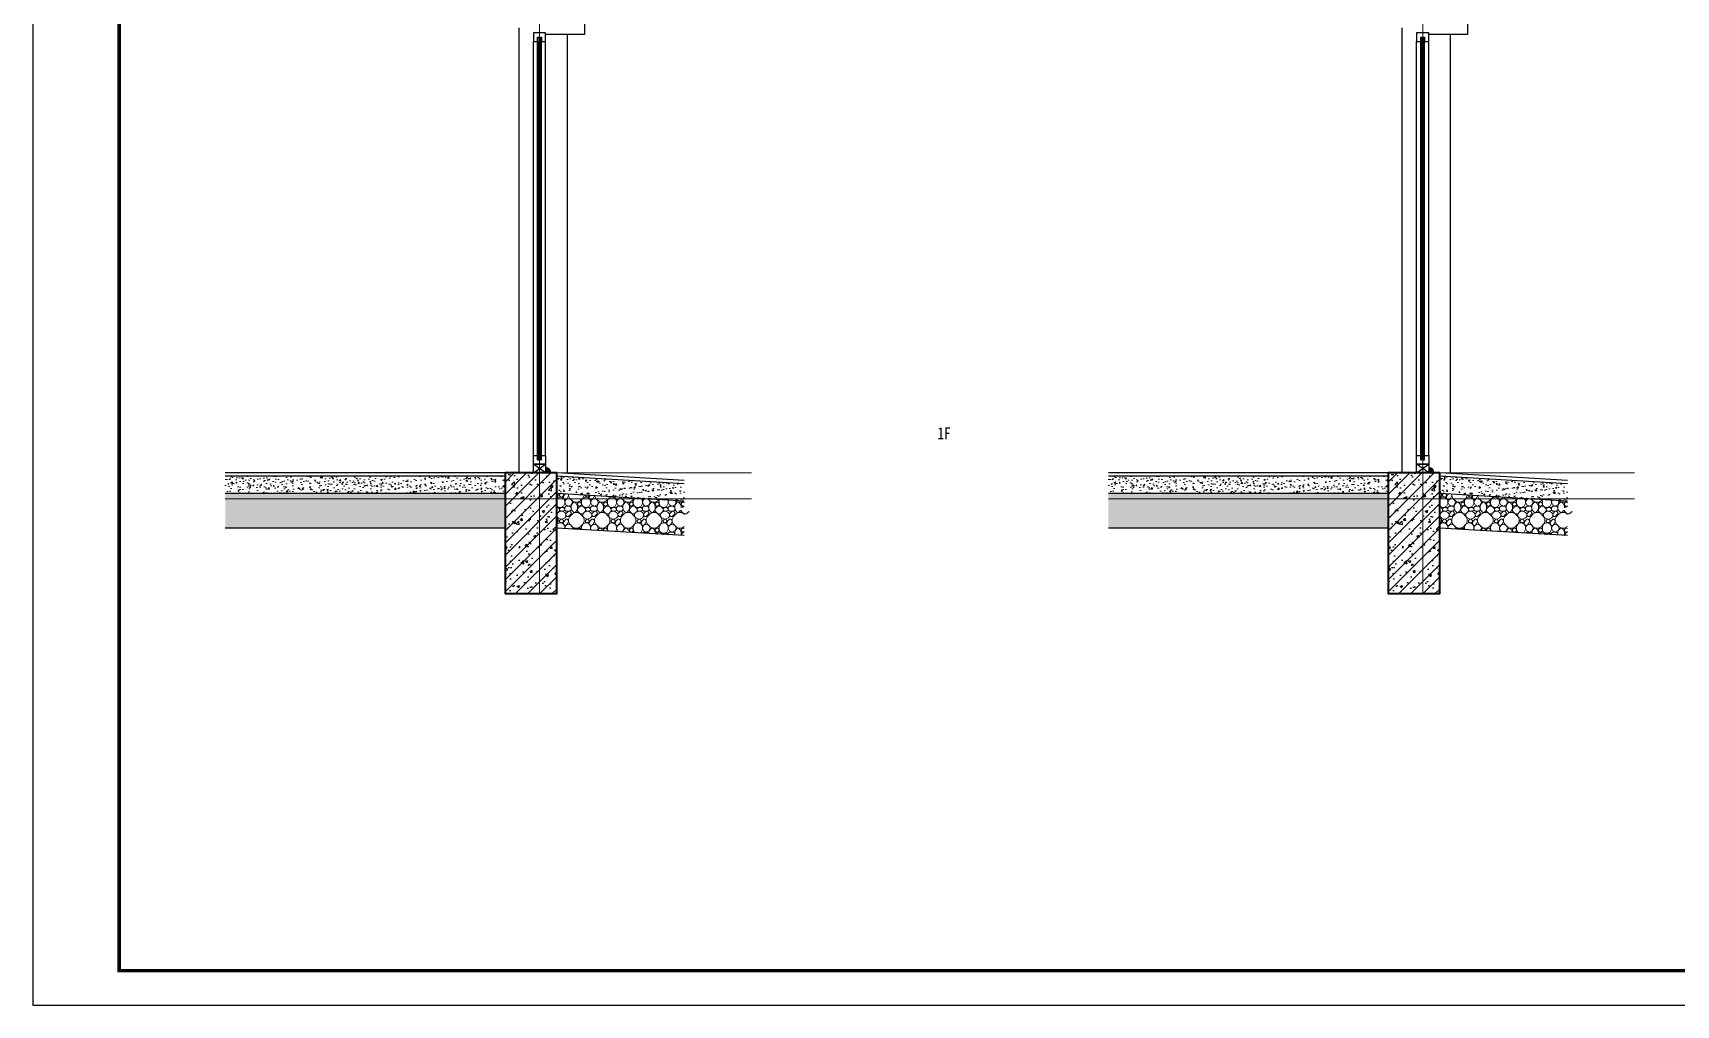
# Model space of a CAD drawing. Extents: x 1188826 to 1909461, y 608442 to 1651179.
# Drawn here: x 1791251 to 1800770, y 980414 to 986048 of the extents above; entities that cross this region are included whole.
import ezdxf

# ---------------------------------------------------------------- set-up
doc = ezdxf.new("R2010")
doc.units = 0
doc.header["$LTSCALE"] = 1000
doc.header["$MEASUREMENT"] = 0
doc.linetypes.add('ACAD_ISO10W100', pattern=[18.5, 12, -3, 0.5, -3])
doc.linetypes.add('DOTE', pattern=[2.42, 2, -0.2, 0.02, -0.2])
for name, color, linetype in [('A-HATC(填充)', 8, 'Continuous'), ('A-HATH(填充)', 8, 'Continuous'), ('A-LM-W(窗框)', 146, 'Continuous'), ('A-TEXT(房间)', 243, 'Continuous'), ('A-WA-M(面层)', 43, 'Continuous'), ('图框', 140, 'Continuous'), ('辅助线', 251, 'Continuous')]:
    doc.layers.add(name, color=color, linetype=linetype)
for name, color, linetype, lineweight in [('DOTE', 19, 'DOTE', 9), ('PUB_HATCH', 8, 'Continuous', 9), ('WALL', 9, 'Continuous', 40)]:
    doc.layers.add(name, color=color, linetype=linetype, lineweight=lineweight)
doc.styles.add('黑体', font='simhei.ttf')

msp = doc.modelspace()

# ---------------------------------------------------------------- hatches: boundary and pattern name
at = {"layer": 'A-HATC(填充)'}
h = msp.add_hatch(dxfattribs=at)
h.set_pattern_fill('AR-SAND', color=256)
h.set_pattern_definition([(37.5, (2201036.69, 1189565.3586), (-0.080001565, 2.447066187), [0, -1.9304, 0, -2.159, 0, -2.06375]), (7.5, (2201036.69, 1189565.3586), (2.247616416, 3.584125503), [0, -1.0414, 0, -1.7399, 0, -0.66675]), (327.5, (2201035.1278, 1189565.3586), (3.954961851, 0.007185923), [0, -0.635, 0, -2.286, 0, -2.9845]), (317.5, (2201035.1278, 1189565.3586), (3.817782262, 1.114646616), [0, -0.3175, 0, -1.4986, 0, -1.7145])])
h.paths.add_polyline_path([(1794220.8, 983503.4), (1794220.8, 983498.4), (1794250.8, 983498.4, 0.414214), (1794220.8, 983528.4)])
h = msp.add_hatch(dxfattribs=at)
h.set_pattern_fill('AR-SAND', color=256)
h.set_pattern_definition([(37.5, (2206152.446, 1189565.3586), (-0.080001565, 2.447066187), [0, -1.9304, 0, -2.159, 0, -2.06375]), (7.5, (2206152.446, 1189565.3586), (2.247616416, 3.584125503), [0, -1.0414, 0, -1.7399, 0, -0.66675]), (327.5, (2206150.8838, 1189565.3586), (3.954961851, 0.007185923), [0, -0.635, 0, -2.286, 0, -2.9845]), (317.5, (2206150.8838, 1189565.3586), (3.817782262, 1.114646616), [0, -0.3175, 0, -1.4986, 0, -1.7145])])
h.paths.add_polyline_path([(1799336.6, 983503.4), (1799336.6, 983498.4), (1799366.6, 983498.4, 0.414214), (1799336.6, 983528.4)])
at = {"layer": 'A-HATH(填充)'}
h = msp.add_hatch(dxfattribs=at)
h.set_pattern_fill('钢筋混凝土', color=256, scale=20, style=0)
h.set_pattern_definition([(45, (481458.33, 366002.91), (-35.355339, 35.355339), []), (50, (481458.33, 366002.91), (143.4520365, -12.550427), [15, -165]), (355, (481458.33, 366002.91), (-27.750267, 150.438427), [12, -132]), (100.4514, (481470.29, 366001.87), (115.701876, 137.887908), [12.748038, -140.228422]), (46.1842, (481458.33, 366042.91), (213.44821, -33.103803), [22.5, -247.5]), (96.6356, (481476.12, 366040.15), (186.93254, 194.823574), [19.122058, -210.3426]), (351.1842, (481458.33, 366042.91), (186.93239, 194.82372), [18, -198]), (21, (481478.33, 366032.91), (119.38141, -80.523778), [15, -165]), (326, (481478.33, 366032.91), (48.663066, 145.030009), [12, -132]), (71.4514, (481488.28, 366026.2), (168.044526, 64.5061), [12.748038, -140.228422]), (37.5, (481458.33, 366002.91), (2.431971, 66.5787708), [0, -130.4, 0, -134, 0, -132.5]), (7.5, (481458.33, 366002.91), (52.6139075, 78.8823424), [0, -76.4, 0, -127.4, 0, -50.5]), (327.5, (481413.73, 366002.91), (106.7644872, -4.5109743), [0, -50, 0, -156, 0, -207]), (317.5, (481393.73, 366002.91), (116.637234, 20.0209965), [0, -65, 0, -103.6, 0, -147])])
h.paths.add_polyline_path([(1794285.8, 983498.4), (1793985.8, 983498.4), (1793985.8, 982798.4), (1794285.8, 982798.4)])
h = msp.add_hatch(dxfattribs=at)
h.set_pattern_fill('钢筋混凝土', color=256, scale=20, style=0)
h.set_pattern_definition([(45, (486574.09, 366002.91), (-35.355339, 35.355339), []), (50, (486574.09, 366002.91), (143.4520365, -12.550427), [15, -165]), (355, (486574.09, 366002.91), (-27.750267, 150.438427), [12, -132]), (100.4514, (486586.04, 366001.87), (115.701876, 137.887908), [12.748038, -140.228422]), (46.1842, (486574.09, 366042.91), (213.44821, -33.103803), [22.5, -247.5]), (96.6356, (486591.88, 366040.15), (186.93254, 194.823574), [19.122058, -210.3426]), (351.1842, (486574.09, 366042.91), (186.93239, 194.82372), [18, -198]), (21, (486594.09, 366032.91), (119.38141, -80.523778), [15, -165]), (326, (486594.09, 366032.91), (48.663066, 145.030009), [12, -132]), (71.4514, (486604.04, 366026.2), (168.044526, 64.5061), [12.748038, -140.228422]), (37.5, (486574.09, 366002.91), (2.431971, 66.5787708), [0, -130.4, 0, -134, 0, -132.5]), (7.5, (486574.09, 366002.91), (52.6139075, 78.8823424), [0, -76.4, 0, -127.4, 0, -50.5]), (327.5, (486529.49, 366002.91), (106.7644872, -4.5109743), [0, -50, 0, -156, 0, -207]), (317.5, (486509.49, 366002.91), (116.637234, 20.0209965), [0, -65, 0, -103.6, 0, -147])])
h.paths.add_polyline_path([(1799401.6, 983498.4), (1799101.6, 983498.4), (1799101.6, 982798.4), (1799401.6, 982798.4)])
at = {"layer": 'PUB_HATCH', "linetype": 'Continuous'}
h = msp.add_hatch(dxfattribs=at)
h.set_pattern_fill('混凝土', color=256, scale=10, style=0)
h.set_pattern_definition([(50, (1312909.944, 618880.36), (71.726018, -6.2752135), [7.5, -82.5]), (355, (1312909.944, 618880.36), (-13.875133, 75.219213), [6, -66]), (100.4514, (1312915.92, 618879.836), (57.850938, 68.943954), [6.374019, -70.114211]), (46.1842, (1312909.94, 618900.36), (106.724105, -16.551901), [11.25, -123.75]), (96.6356, (1312918.84, 618898.98), (93.46627, 97.411787), [9.561029, -105.1713]), (351.1842, (1312909.94, 618900.36), (93.466195, 97.41186), [9, -99]), (21, (1312919.944, 618895.36), (59.690705, -40.261889), [7.5, -82.5]), (326, (1312919.944, 618895.36), (24.331533, 72.5150045), [6, -66]), (71.4514, (1312924.92, 618892.004), (84.022263, 32.25305), [6.374019, -70.114211]), (37.5, (1312909.944, 618880.36), (1.2159855, 33.2893854), [0, -65.2, 0, -67, 0, -66.25]), (7.5, (1312909.944, 618880.36), (26.3069537, 39.4411712), [0, -38.2, 0, -63.7, 0, -25.25]), (327.5, (1312887.644, 618880.36), (53.3822436, -2.2554872), [0, -25, 0, -78, 0, -103.5]), (317.5, (1312877.644, 618880.36), (58.318617, 10.0104982), [0, -32.5, 0, -51.8, 0, -73.5])])
h.paths.add_polyline_path([(1792364.9, 983478.4), (1792364.9, 983378.4), (1793985.8, 983378.4), (1793985.8, 983478.4)])
h = msp.add_hatch(dxfattribs=at)
h.set_pattern_fill('混凝土', color=256, scale=10, style=0)
h.set_pattern_definition([(50, (1260953.86, 618880.36), (71.726018, -6.2752135), [7.5, -82.5]), (355, (1260953.86, 618880.36), (-13.875133, 75.219213), [6, -66]), (100.4514, (1260959.84, 618879.836), (57.850938, 68.943954), [6.374019, -70.114211]), (46.1842, (1260953.86, 618900.36), (106.724105, -16.551901), [11.25, -123.75]), (96.6356, (1260962.75, 618898.98), (93.46627, 97.411787), [9.561029, -105.1713]), (351.1842, (1260953.86, 618900.36), (93.466195, 97.41186), [9, -99]), (21, (1260963.86, 618895.36), (59.690705, -40.261889), [7.5, -82.5]), (326, (1260963.86, 618895.36), (24.331533, 72.5150045), [6, -66]), (71.4514, (1260968.835, 618892.004), (84.022263, 32.25305), [6.374019, -70.114211]), (37.5, (1260953.86, 618880.36), (1.2159855, 33.2893854), [0, -65.2, 0, -67, 0, -66.25]), (7.5, (1260953.86, 618880.36), (26.3069537, 39.4411712), [0, -38.2, 0, -63.7, 0, -25.25]), (327.5, (1260931.56, 618880.36), (53.3822436, -2.2554872), [0, -25, 0, -78, 0, -103.5]), (317.5, (1260921.56, 618880.36), (58.318617, 10.0104982), [0, -32.5, 0, -51.8, 0, -73.5])])
h.paths.add_polyline_path([(1794285.8, 983378.2), (1794285.8, 983478.3), (1795024, 983434.9), (1795024, 983334.7)])
h = msp.add_hatch(dxfattribs=at)
h.set_pattern_fill('混凝土', color=256, scale=10, style=0)
h.set_pattern_definition([(50, (1318025.7, 618880.36), (71.726018, -6.2752135), [7.5, -82.5]), (355, (1318025.7, 618880.36), (-13.875133, 75.219213), [6, -66]), (100.4514, (1318031.68, 618879.836), (57.850938, 68.943954), [6.374019, -70.114211]), (46.1842, (1318025.7, 618900.36), (106.724105, -16.551901), [11.25, -123.75]), (96.6356, (1318034.59, 618898.98), (93.46627, 97.411787), [9.561029, -105.1713]), (351.1842, (1318025.7, 618900.36), (93.466195, 97.41186), [9, -99]), (21, (1318035.7, 618895.36), (59.690705, -40.261889), [7.5, -82.5]), (326, (1318035.7, 618895.36), (24.331533, 72.5150045), [6, -66]), (71.4514, (1318040.674, 618892.004), (84.022263, 32.25305), [6.374019, -70.114211]), (37.5, (1318025.7, 618880.36), (1.2159855, 33.2893854), [0, -65.2, 0, -67, 0, -66.25]), (7.5, (1318025.7, 618880.36), (26.3069537, 39.4411712), [0, -38.2, 0, -63.7, 0, -25.25]), (327.5, (1318003.4, 618880.36), (53.3822436, -2.2554872), [0, -25, 0, -78, 0, -103.5]), (317.5, (1317993.4, 618880.36), (58.318617, 10.0104982), [0, -32.5, 0, -51.8, 0, -73.5])])
h.paths.add_polyline_path([(1797480.7, 983478.4), (1797480.7, 983378.4), (1799101.6, 983378.4), (1799101.6, 983478.4)])
h = msp.add_hatch(dxfattribs=at)
h.set_pattern_fill('混凝土', color=256, scale=10, style=0)
h.set_pattern_definition([(50, (1266069.616, 618880.36), (71.726018, -6.2752135), [7.5, -82.5]), (355, (1266069.62, 618880.36), (-13.875133, 75.219213), [6, -66]), (100.4514, (1266075.594, 618879.836), (57.850938, 68.943954), [6.374019, -70.114211]), (46.1842, (1266069.62, 618900.36), (106.724105, -16.551901), [11.25, -123.75]), (96.6356, (1266078.51, 618898.98), (93.46627, 97.411787), [9.561029, -105.1713]), (351.1842, (1266069.62, 618900.36), (93.466195, 97.41186), [9, -99]), (21, (1266079.616, 618895.36), (59.690705, -40.261889), [7.5, -82.5]), (326, (1266079.62, 618895.36), (24.331533, 72.5150045), [6, -66]), (71.4514, (1266084.59, 618892.004), (84.022263, 32.25305), [6.374019, -70.114211]), (37.5, (1266069.616, 618880.36), (1.2159855, 33.2893854), [0, -65.2, 0, -67, 0, -66.25]), (7.5, (1266069.616, 618880.36), (26.3069537, 39.4411712), [0, -38.2, 0, -63.7, 0, -25.25]), (327.5, (1266047.316, 618880.36), (53.3822436, -2.2554872), [0, -25, 0, -78, 0, -103.5]), (317.5, (1266037.316, 618880.36), (58.318617, 10.0104982), [0, -32.5, 0, -51.8, 0, -73.5])])
h.paths.add_polyline_path([(1799401.6, 983378.2), (1799401.6, 983478.3), (1800139.7, 983434.9), (1800139.7, 983334.7)])
h = msp.add_hatch(dxfattribs=at)
h.set_pattern_fill('卵石砌体', color=256, scale=20, style=0)
h.set_pattern_definition([(0, (1313014.94, 618880.36), (0, 150), [7.5, -22.5, 7.5, -112.5]), (0, (1313052.44, 618895.36), (0, 150), [7.5, -142.5]), (0, (1312977.44, 618910.36), (0, 150), [15, -135]), (0, (1312939.94, 618917.86), (0, 150), [22.5, -127.5]), (0, (1313014.94, 618925.36), (0, 150), [15, -15, 22.5, -97.5]), (0, (1313007.44, 618947.86), (0, 150), [22.5, -127.5]), (0, (1312969.94, 618955.36), (0, 150), [22.5, -52.5, 22.5, -52.5]), (0, (1312939.94, 618977.86), (0, 150), [22.5, -7.5, 7.5, -112.5]), (0, (1313037.44, 618992.86), (0, 150), [7.5, -142.5]), (0, (1313007.44, 619007.86), (0, 150), [15, -135]), (90, (1312909.94, 619015.36), (-150, 9e-15), [15, -135]), (90, (1312924.94, 618910.36), (-150, 9e-15), [7.5, -15, 22.5, -105]), (90, (1312962.44, 618925.36), (-150, 9e-15), [30, -7.5, 7.5, -105]), (90, (1312984.94, 618962.86), (-150, 9e-15), [22.5, -127.5]), (90, (1312992.44, 618895.36), (-150, 9e-15), [15, -135]), (90, (1312999.94, 619015.36), (-150, 9e-15), [15, -135]), (90, (1313007.44, 618925.36), (-150, 9e-15), [15, -75, 7.5, -52.5]), (90, (1313029.94, 619000.36), (-150, 9e-15), [7.5, -7.5, 7.5, -127.5]), (90, (1313037.44, 618932.86), (-150, 9e-15), [15, -22.5, 15, -97.5]), (90, (1313044.94, 618895.36), (-150, 9e-15), [15, -135]), (45, (1312917.44, 618895.36), (9e-15, 150), [21.21315, -42.426404, 31.8198, -116.672678]), (45, (1312909.94, 618895.36), (9e-15, 150), [21.213203, -190.91883]), (45, (1312992.44, 618910.36), (9e-15, 150), [21.213203, -190.91883]), (45, (1312977.44, 618985.36), (9e-15, 150), [21.213203, -190.91883]), (45, (1313044.94, 618910.36), (9e-15, 150), [21.213203, -190.91883]), (45, (1312917.44, 618925.36), (9e-15, 150), [10.6066, -201.52542]), (45, (1312932.44, 618970.36), (9e-15, 150), [10.6066, -201.52542]), (45, (1312947.44, 618917.86), (9e-15, 150), [10.6066, -201.52542]), (45, (1312962.44, 618970.36), (9e-15, 150), [10.6066, -201.52542]), (45, (1313007.44, 618940.36), (9e-15, 150), [10.6066, -201.52542]), (45, (1313007.44, 619022.86), (9e-15, 150), [10.6066, -201.52542]), (45, (1313022.44, 619007.86), (9e-15, 150), [10.6066, -201.52542]), (45, (1313029.94, 618925.36), (9e-15, 150), [10.6066, -201.52542]), (45, (1313037.44, 618887.86), (9e-15, 150), [10.6066, -201.52542]), (45, (1313037.44, 618947.86), (9e-15, 150), [10.6066, -201.52542]), (45, (1313037.44, 619022.86), (9e-15, 150), [10.6066, -201.52542]), (45, (1313044.94, 618992.86), (9e-15, 150), [10.6066, -201.52542]), (135, (1313014.94, 619007.86), (-150, 9e-15), [10.6066, -201.52542]), (135, (1313029.94, 619022.86), (-150, 9e-15), [10.6066, -201.52542]), (135, (1313037.44, 618992.86), (-150, 9e-15), [10.6066, -201.52542]), (135, (1313059.94, 619022.86), (-150, 9e-15), [10.6066, -201.52542]), (135, (1312984.94, 618970.36), (-150, 9e-15), [10.6066, -201.52542]), (135, (1312969.94, 618955.36), (-150, 9e-15), [10.6066, -201.52542]), (135, (1312924.94, 618917.86), (-150, 9e-15), [10.6066, -201.52542]), (135, (1312939.94, 618917.86), (-150, 9e-15), [10.6066, -201.52542]), (135, (1312954.94, 618970.36), (-150, 9e-15), [10.6066, -201.52542]), (135, (1312924.94, 618947.86), (-150, 9e-15), [10.6066, -201.52542]), (135, (1313014.94, 618925.36), (-150, 9e-15), [10.6066, -201.52542]), (135, (1313037.44, 618940.36), (-150, 9e-15), [10.6066, -201.52542]), (135, (1313044.94, 618910.36), (-150, 9e-15), [10.6066, -201.52542]), (135, (1313044.94, 618925.36), (-150, 9e-15), [10.6066, -201.52542]), (135, (1313052.44, 618895.36), (-150, 9e-15), [10.6066, -201.52542]), (135, (1312932.44, 618985.36), (-150, 9e-15), [21.213203, -190.91883]), (135, (1313007.44, 618940.36), (-150, 9e-15), [21.213203, -190.91883]), (135, (1312999.94, 618887.86), (-150, 9e-15), [53.03301, -159.099024]), (26.565051, (1312909.944, 618955.36), (149.999999, 1e-06), [16.77, -318.64018]), (26.565051, (1312932.444, 618910.36), (149.999999, 1e-06), [16.77, -318.64018]), (26.565051, (1312962.444, 618977.86), (149.999999, 1e-06), [16.77, -318.64018]), (26.565051, (1313022.444, 618880.36), (149.999999, 1e-06), [16.77, -318.64018]), (26.565051, (1312999.944, 618917.86), (149.999999, 1e-06), [16.77, -318.64018]), (26.565051, (1313014.944, 618947.86), (149.999999, 1e-06), [16.77, -318.64018]), (26.565051, (1312992.444, 619000.36), (149.999999, 1e-06), [16.77, -318.64018]), (26.565051, (1313044.944, 618992.86), (149.999999, 1e-06), [16.77, -318.64018]), (63.434949, (1312924.944, 618955.36), (1e-07, 150), [16.77, -318.64018]), (63.434949, (1312924.944, 618962.86), (1e-07, 150), [16.77, -318.64018]), (63.434949, (1312984.944, 618985.36), (1e-07, 150), [33.54, -301.87018]), (63.434949, (1313037.444, 618977.86), (1e-07, 150), [16.77, -318.64018]), (63.434949, (1313029.944, 618955.36), (1e-07, 150), [16.77, -318.64018]), (63.434949, (1312954.944, 618925.36), (1e-07, 150), [16.77, -318.64018]), (63.434949, (1313029.944, 619007.86), (1e-07, 150), [16.77, -318.64018]), (63.434949, (1313052.444, 619000.36), (1e-07, 150), [16.77, -318.64018]), (116.565051, (1312917.444, 619000.36), (-1e-06, 149.999999), [16.77, -318.64018]), (116.565051, (1312999.944, 618880.36), (-1e-06, 149.999999), [16.77, -318.64018]), (116.565051, (1312932.444, 618977.86), (-1e-06, 149.999999), [16.77, -318.64018]), (116.565051, (1313044.944, 618962.86), (-1e-06, 149.999999), [16.77, -318.64018]), (116.565051, (1312992.444, 618955.36), (-1e-06, 149.999999), [16.77, -318.64018]), (116.565051, (1313037.444, 618985.36), (-1e-06, 149.999999), [16.77, -318.64018]), (116.565051, (1312962.444, 618955.36), (-1e-06, 149.999999), [16.77, -318.64018]), (116.565051, (1312932.444, 618925.36), (-1e-06, 149.999999), [16.77, -318.64018]), (153.434949, (1312924.944, 618992.86), (-150, 1e-07), [16.77, -318.64018]), (153.434949, (1312977.444, 618910.36), (-150, 1e-07), [16.77, -318.64018]), (153.434949, (1312947.444, 618977.86), (-150, 1e-07), [16.77, -318.64018]), (153.434949, (1313037.444, 618917.86), (-150, 1e-07), [16.77, -318.64018]), (153.434949, (1313014.944, 618880.36), (-150, 1e-07), [16.77, -318.64018]), (153.434949, (1313029.944, 619000.36), (-150, 1e-07), [16.77, -318.64018]), (153.434949, (1313007.444, 618947.86), (-150, 1e-07), [16.77, -318.64018]), (153.434949, (1312924.944, 618992.86), (-150, 1e-07), [16.77, -318.64018]), (153.434949, (1313059.944, 618955.36), (-150, 1e-07), [16.77, -318.64018]), (243.434949, (1312917.444, 618895.36), (-1e-07, -150), [16.77, -318.64018])])
h.paths.add_polyline_path([(1792364.9, 983378.4), (1792364.9, 983178.4), (1793985.8, 983178.4), (1793985.8, 983378.4)])
h = msp.add_hatch(dxfattribs=at)
h.set_pattern_fill('卵石砌体', color=256, scale=20, style=0)
h.set_pattern_definition([(0, (1261058.86, 618880.36), (0, 150), [7.5, -22.5, 7.5, -112.5]), (0, (1261096.36, 618895.36), (0, 150), [7.5, -142.5]), (0, (1261021.36, 618910.36), (0, 150), [15, -135]), (0, (1260983.86, 618917.86), (0, 150), [22.5, -127.5]), (0, (1261058.86, 618925.36), (0, 150), [15, -15, 22.5, -97.5]), (0, (1261051.36, 618947.86), (0, 150), [22.5, -127.5]), (0, (1261013.86, 618955.36), (0, 150), [22.5, -52.5, 22.5, -52.5]), (0, (1260983.86, 618977.86), (0, 150), [22.5, -7.5, 7.5, -112.5]), (0, (1261081.36, 618992.86), (0, 150), [7.5, -142.5]), (0, (1261051.36, 619007.86), (0, 150), [15, -135]), (90, (1260953.86, 619015.36), (-150, 9e-15), [15, -135]), (90, (1260968.86, 618910.36), (-150, 9e-15), [7.5, -15, 22.5, -105]), (90, (1261006.36, 618925.36), (-150, 9e-15), [30, -7.5, 7.5, -105]), (90, (1261028.86, 618962.86), (-150, 9e-15), [22.5, -127.5]), (90, (1261036.36, 618895.36), (-150, 9e-15), [15, -135]), (90, (1261043.86, 619015.36), (-150, 9e-15), [15, -135]), (90, (1261051.36, 618925.36), (-150, 9e-15), [15, -75, 7.5, -52.5]), (90, (1261073.86, 619000.36), (-150, 9e-15), [7.5, -7.5, 7.5, -127.5]), (90, (1261081.36, 618932.86), (-150, 9e-15), [15, -22.5, 15, -97.5]), (90, (1261088.86, 618895.36), (-150, 9e-15), [15, -135]), (45, (1260961.36, 618895.36), (9e-15, 150), [21.21315, -42.426404, 31.8198, -116.672678]), (45, (1260953.86, 618895.36), (9e-15, 150), [21.213203, -190.91883]), (45, (1261036.36, 618910.36), (9e-15, 150), [21.213203, -190.91883]), (45, (1261021.36, 618985.36), (9e-15, 150), [21.213203, -190.91883]), (45, (1261088.86, 618910.36), (9e-15, 150), [21.213203, -190.91883]), (45, (1260961.36, 618925.36), (9e-15, 150), [10.6066, -201.52542]), (45, (1260976.36, 618970.36), (9e-15, 150), [10.6066, -201.52542]), (45, (1260991.36, 618917.86), (9e-15, 150), [10.6066, -201.52542]), (45, (1261006.36, 618970.36), (9e-15, 150), [10.6066, -201.52542]), (45, (1261051.36, 618940.36), (9e-15, 150), [10.6066, -201.52542]), (45, (1261051.36, 619022.86), (9e-15, 150), [10.6066, -201.52542]), (45, (1261066.36, 619007.86), (9e-15, 150), [10.6066, -201.52542]), (45, (1261073.86, 618925.36), (9e-15, 150), [10.6066, -201.52542]), (45, (1261081.36, 618887.86), (9e-15, 150), [10.6066, -201.52542]), (45, (1261081.36, 618947.86), (9e-15, 150), [10.6066, -201.52542]), (45, (1261081.36, 619022.86), (9e-15, 150), [10.6066, -201.52542]), (45, (1261088.86, 618992.86), (9e-15, 150), [10.6066, -201.52542]), (135, (1261058.86, 619007.86), (-150, 9e-15), [10.6066, -201.52542]), (135, (1261073.86, 619022.86), (-150, 9e-15), [10.6066, -201.52542]), (135, (1261081.36, 618992.86), (-150, 9e-15), [10.6066, -201.52542]), (135, (1261103.86, 619022.86), (-150, 9e-15), [10.6066, -201.52542]), (135, (1261028.86, 618970.36), (-150, 9e-15), [10.6066, -201.52542]), (135, (1261013.86, 618955.36), (-150, 9e-15), [10.6066, -201.52542]), (135, (1260968.86, 618917.86), (-150, 9e-15), [10.6066, -201.52542]), (135, (1260983.86, 618917.86), (-150, 9e-15), [10.6066, -201.52542]), (135, (1260998.86, 618970.36), (-150, 9e-15), [10.6066, -201.52542]), (135, (1260968.86, 618947.86), (-150, 9e-15), [10.6066, -201.52542]), (135, (1261058.86, 618925.36), (-150, 9e-15), [10.6066, -201.52542]), (135, (1261081.36, 618940.36), (-150, 9e-15), [10.6066, -201.52542]), (135, (1261088.86, 618910.36), (-150, 9e-15), [10.6066, -201.52542]), (135, (1261088.86, 618925.36), (-150, 9e-15), [10.6066, -201.52542]), (135, (1261096.36, 618895.36), (-150, 9e-15), [10.6066, -201.52542]), (135, (1260976.36, 618985.36), (-150, 9e-15), [21.213203, -190.91883]), (135, (1261051.36, 618940.36), (-150, 9e-15), [21.213203, -190.91883]), (135, (1261043.86, 618887.86), (-150, 9e-15), [53.03301, -159.099024]), (26.565051, (1260953.86, 618955.36), (149.9999994, 1e-06), [16.77, -318.64018]), (26.565051, (1260976.36, 618910.36), (149.9999994, 1e-06), [16.77, -318.64018]), (26.565051, (1261006.36, 618977.86), (149.9999994, 1e-06), [16.77, -318.64018]), (26.565051, (1261066.36, 618880.36), (149.9999994, 1e-06), [16.77, -318.64018]), (26.565051, (1261043.86, 618917.86), (149.9999994, 1e-06), [16.77, -318.64018]), (26.565051, (1261058.86, 618947.86), (149.9999994, 1e-06), [16.77, -318.64018]), (26.565051, (1261036.36, 619000.36), (149.9999994, 1e-06), [16.77, -318.64018]), (26.565051, (1261088.86, 618992.86), (149.9999994, 1e-06), [16.77, -318.64018]), (63.434949, (1260968.86, 618955.36), (1e-07, 150), [16.77, -318.64018]), (63.434949, (1260968.86, 618962.86), (1e-07, 150), [16.77, -318.64018]), (63.434949, (1261028.86, 618985.36), (1e-07, 150), [33.54, -301.87018]), (63.434949, (1261081.36, 618977.86), (1e-07, 150), [16.77, -318.64018]), (63.434949, (1261073.86, 618955.36), (1e-07, 150), [16.77, -318.64018]), (63.434949, (1260998.86, 618925.36), (1e-07, 150), [16.77, -318.64018]), (63.434949, (1261073.86, 619007.86), (1e-07, 150), [16.77, -318.64018]), (63.434949, (1261096.36, 619000.36), (1e-07, 150), [16.77, -318.64018]), (116.565051, (1260961.36, 619000.36), (-1e-06, 149.9999994), [16.77, -318.64018]), (116.565051, (1261043.86, 618880.36), (-1e-06, 149.9999994), [16.77, -318.64018]), (116.565051, (1260976.36, 618977.86), (-1e-06, 149.9999994), [16.77, -318.64018]), (116.565051, (1261088.86, 618962.86), (-1e-06, 149.9999994), [16.77, -318.64018]), (116.565051, (1261036.36, 618955.36), (-1e-06, 149.9999994), [16.77, -318.64018]), (116.565051, (1261081.36, 618985.36), (-1e-06, 149.9999994), [16.77, -318.64018]), (116.565051, (1261006.36, 618955.36), (-1e-06, 149.9999994), [16.77, -318.64018]), (116.565051, (1260976.36, 618925.36), (-1e-06, 149.9999994), [16.77, -318.64018]), (153.434949, (1260968.86, 618992.86), (-150, 1e-07), [16.77, -318.64018]), (153.434949, (1261021.36, 618910.36), (-150, 1e-07), [16.77, -318.64018]), (153.434949, (1260991.36, 618977.86), (-150, 1e-07), [16.77, -318.64018]), (153.434949, (1261081.36, 618917.86), (-150, 1e-07), [16.77, -318.64018]), (153.434949, (1261058.86, 618880.36), (-150, 1e-07), [16.77, -318.64018]), (153.434949, (1261073.86, 619000.36), (-150, 1e-07), [16.77, -318.64018]), (153.434949, (1261051.36, 618947.86), (-150, 1e-07), [16.77, -318.64018]), (153.434949, (1260968.86, 618992.86), (-150, 1e-07), [16.77, -318.64018]), (153.434949, (1261103.86, 618955.36), (-150, 1e-07), [16.77, -318.64018]), (243.434949, (1260961.36, 618895.36), (-1e-07, -150), [16.77, -318.64018])])
h.paths.add_polyline_path([(1794285.8, 983177.8), (1794285.8, 983378.2), (1795024, 983334.7), (1795024, 983301.4), (1794982, 983286.1), (1795066, 983271.3), (1795024, 983256.4), (1795024, 983134.4)])
h = msp.add_hatch(dxfattribs=at)
h.set_pattern_fill('卵石砌体', color=256, scale=20, style=0)
h.set_pattern_definition([(0, (1318130.7, 618880.36), (0, 150), [7.5, -22.5, 7.5, -112.5]), (0, (1318168.2, 618895.36), (0, 150), [7.5, -142.5]), (0, (1318093.2, 618910.36), (0, 150), [15, -135]), (0, (1318055.7, 618917.86), (0, 150), [22.5, -127.5]), (0, (1318130.7, 618925.36), (0, 150), [15, -15, 22.5, -97.5]), (0, (1318123.2, 618947.86), (0, 150), [22.5, -127.5]), (0, (1318085.7, 618955.36), (0, 150), [22.5, -52.5, 22.5, -52.5]), (0, (1318055.7, 618977.86), (0, 150), [22.5, -7.5, 7.5, -112.5]), (0, (1318153.2, 618992.86), (0, 150), [7.5, -142.5]), (0, (1318123.2, 619007.86), (0, 150), [15, -135]), (90, (1318025.7, 619015.36), (-150, 9e-15), [15, -135]), (90, (1318040.7, 618910.36), (-150, 9e-15), [7.5, -15, 22.5, -105]), (90, (1318078.2, 618925.36), (-150, 9e-15), [30, -7.5, 7.5, -105]), (90, (1318100.7, 618962.86), (-150, 9e-15), [22.5, -127.5]), (90, (1318108.2, 618895.36), (-150, 9e-15), [15, -135]), (90, (1318115.7, 619015.36), (-150, 9e-15), [15, -135]), (90, (1318123.2, 618925.36), (-150, 9e-15), [15, -75, 7.5, -52.5]), (90, (1318145.7, 619000.36), (-150, 9e-15), [7.5, -7.5, 7.5, -127.5]), (90, (1318153.2, 618932.86), (-150, 9e-15), [15, -22.5, 15, -97.5]), (90, (1318160.7, 618895.36), (-150, 9e-15), [15, -135]), (45, (1318033.2, 618895.36), (9e-15, 150), [21.21315, -42.426404, 31.8198, -116.672678]), (45, (1318025.7, 618895.36), (9e-15, 150), [21.213203, -190.91883]), (45, (1318108.2, 618910.36), (9e-15, 150), [21.213203, -190.91883]), (45, (1318093.2, 618985.36), (9e-15, 150), [21.213203, -190.91883]), (45, (1318160.7, 618910.36), (9e-15, 150), [21.213203, -190.91883]), (45, (1318033.2, 618925.36), (9e-15, 150), [10.6066, -201.52542]), (45, (1318048.2, 618970.36), (9e-15, 150), [10.6066, -201.52542]), (45, (1318063.2, 618917.86), (9e-15, 150), [10.6066, -201.52542]), (45, (1318078.2, 618970.36), (9e-15, 150), [10.6066, -201.52542]), (45, (1318123.2, 618940.36), (9e-15, 150), [10.6066, -201.52542]), (45, (1318123.2, 619022.86), (9e-15, 150), [10.6066, -201.52542]), (45, (1318138.2, 619007.86), (9e-15, 150), [10.6066, -201.52542]), (45, (1318145.7, 618925.36), (9e-15, 150), [10.6066, -201.52542]), (45, (1318153.2, 618887.86), (9e-15, 150), [10.6066, -201.52542]), (45, (1318153.2, 618947.86), (9e-15, 150), [10.6066, -201.52542]), (45, (1318153.2, 619022.86), (9e-15, 150), [10.6066, -201.52542]), (45, (1318160.7, 618992.86), (9e-15, 150), [10.6066, -201.52542]), (135, (1318130.7, 619007.86), (-150, 9e-15), [10.6066, -201.52542]), (135, (1318145.7, 619022.86), (-150, 9e-15), [10.6066, -201.52542]), (135, (1318153.2, 618992.86), (-150, 9e-15), [10.6066, -201.52542]), (135, (1318175.7, 619022.86), (-150, 9e-15), [10.6066, -201.52542]), (135, (1318100.7, 618970.36), (-150, 9e-15), [10.6066, -201.52542]), (135, (1318085.7, 618955.36), (-150, 9e-15), [10.6066, -201.52542]), (135, (1318040.7, 618917.86), (-150, 9e-15), [10.6066, -201.52542]), (135, (1318055.7, 618917.86), (-150, 9e-15), [10.6066, -201.52542]), (135, (1318070.7, 618970.36), (-150, 9e-15), [10.6066, -201.52542]), (135, (1318040.7, 618947.86), (-150, 9e-15), [10.6066, -201.52542]), (135, (1318130.7, 618925.36), (-150, 9e-15), [10.6066, -201.52542]), (135, (1318153.2, 618940.36), (-150, 9e-15), [10.6066, -201.52542]), (135, (1318160.7, 618910.36), (-150, 9e-15), [10.6066, -201.52542]), (135, (1318160.7, 618925.36), (-150, 9e-15), [10.6066, -201.52542]), (135, (1318168.2, 618895.36), (-150, 9e-15), [10.6066, -201.52542]), (135, (1318048.2, 618985.36), (-150, 9e-15), [21.213203, -190.91883]), (135, (1318123.2, 618940.36), (-150, 9e-15), [21.213203, -190.91883]), (135, (1318115.7, 618887.86), (-150, 9e-15), [53.03301, -159.099024]), (26.565051, (1318025.7, 618955.36), (149.999999, 1e-06), [16.77, -318.64018]), (26.565051, (1318048.2, 618910.36), (149.999999, 1e-06), [16.77, -318.64018]), (26.565051, (1318078.2, 618977.86), (149.999999, 1e-06), [16.77, -318.64018]), (26.565051, (1318138.2, 618880.36), (149.999999, 1e-06), [16.77, -318.64018]), (26.565051, (1318115.7, 618917.86), (149.999999, 1e-06), [16.77, -318.64018]), (26.565051, (1318130.7, 618947.86), (149.999999, 1e-06), [16.77, -318.64018]), (26.565051, (1318108.2, 619000.36), (149.999999, 1e-06), [16.77, -318.64018]), (26.565051, (1318160.7, 618992.86), (149.999999, 1e-06), [16.77, -318.64018]), (63.434949, (1318040.7, 618955.36), (1e-07, 150), [16.77, -318.64018]), (63.434949, (1318040.7, 618962.86), (1e-07, 150), [16.77, -318.64018]), (63.434949, (1318100.7, 618985.36), (1e-07, 150), [33.54, -301.87018]), (63.434949, (1318153.2, 618977.86), (1e-07, 150), [16.77, -318.64018]), (63.434949, (1318145.7, 618955.36), (1e-07, 150), [16.77, -318.64018]), (63.434949, (1318070.7, 618925.36), (1e-07, 150), [16.77, -318.64018]), (63.434949, (1318145.7, 619007.86), (1e-07, 150), [16.77, -318.64018]), (63.434949, (1318168.2, 619000.36), (1e-07, 150), [16.77, -318.64018]), (116.565051, (1318033.2, 619000.36), (-1e-06, 149.999999), [16.77, -318.64018]), (116.565051, (1318115.7, 618880.36), (-1e-06, 149.999999), [16.77, -318.64018]), (116.565051, (1318048.2, 618977.86), (-1e-06, 149.999999), [16.77, -318.64018]), (116.565051, (1318160.7, 618962.86), (-1e-06, 149.999999), [16.77, -318.64018]), (116.565051, (1318108.2, 618955.36), (-1e-06, 149.999999), [16.77, -318.64018]), (116.565051, (1318153.2, 618985.36), (-1e-06, 149.999999), [16.77, -318.64018]), (116.565051, (1318078.2, 618955.36), (-1e-06, 149.999999), [16.77, -318.64018]), (116.565051, (1318048.2, 618925.36), (-1e-06, 149.999999), [16.77, -318.64018]), (153.434949, (1318040.7, 618992.86), (-150, 1e-07), [16.77, -318.64018]), (153.434949, (1318093.2, 618910.36), (-150, 1e-07), [16.77, -318.64018]), (153.434949, (1318063.2, 618977.86), (-150, 1e-07), [16.77, -318.64018]), (153.434949, (1318153.2, 618917.86), (-150, 1e-07), [16.77, -318.64018]), (153.434949, (1318130.7, 618880.36), (-150, 1e-07), [16.77, -318.64018]), (153.434949, (1318145.7, 619000.36), (-150, 1e-07), [16.77, -318.64018]), (153.434949, (1318123.2, 618947.86), (-150, 1e-07), [16.77, -318.64018]), (153.434949, (1318040.7, 618992.86), (-150, 1e-07), [16.77, -318.64018]), (153.434949, (1318175.7, 618955.36), (-150, 1e-07), [16.77, -318.64018]), (243.434949, (1318033.2, 618895.36), (-1e-07, -150), [16.77, -318.64018])])
h.paths.add_polyline_path([(1797480.7, 983378.4), (1797480.7, 983178.4), (1799101.6, 983178.4), (1799101.6, 983378.4)])
h = msp.add_hatch(dxfattribs=at)
h.set_pattern_fill('卵石砌体', color=256, scale=20, style=0)
h.set_pattern_definition([(0, (1266174.62, 618880.36), (0, 150), [7.5, -22.5, 7.5, -112.5]), (0, (1266212.12, 618895.36), (0, 150), [7.5, -142.5]), (0, (1266137.12, 618910.36), (0, 150), [15, -135]), (0, (1266099.62, 618917.86), (0, 150), [22.5, -127.5]), (0, (1266174.62, 618925.36), (0, 150), [15, -15, 22.5, -97.5]), (0, (1266167.12, 618947.86), (0, 150), [22.5, -127.5]), (0, (1266129.62, 618955.36), (0, 150), [22.5, -52.5, 22.5, -52.5]), (0, (1266099.62, 618977.86), (0, 150), [22.5, -7.5, 7.5, -112.5]), (0, (1266197.12, 618992.86), (0, 150), [7.5, -142.5]), (0, (1266167.12, 619007.86), (0, 150), [15, -135]), (90, (1266069.62, 619015.36), (-150, 9e-15), [15, -135]), (90, (1266084.62, 618910.36), (-150, 9e-15), [7.5, -15, 22.5, -105]), (90, (1266122.12, 618925.36), (-150, 9e-15), [30, -7.5, 7.5, -105]), (90, (1266144.62, 618962.86), (-150, 9e-15), [22.5, -127.5]), (90, (1266152.12, 618895.36), (-150, 9e-15), [15, -135]), (90, (1266159.62, 619015.36), (-150, 9e-15), [15, -135]), (90, (1266167.12, 618925.36), (-150, 9e-15), [15, -75, 7.5, -52.5]), (90, (1266189.62, 619000.36), (-150, 9e-15), [7.5, -7.5, 7.5, -127.5]), (90, (1266197.12, 618932.86), (-150, 9e-15), [15, -22.5, 15, -97.5]), (90, (1266204.62, 618895.36), (-150, 9e-15), [15, -135]), (45, (1266077.12, 618895.36), (9e-15, 150), [21.21315, -42.426404, 31.8198, -116.672678]), (45, (1266069.62, 618895.36), (9e-15, 150), [21.213203, -190.91883]), (45, (1266152.12, 618910.36), (9e-15, 150), [21.213203, -190.91883]), (45, (1266137.12, 618985.36), (9e-15, 150), [21.213203, -190.91883]), (45, (1266204.62, 618910.36), (9e-15, 150), [21.213203, -190.91883]), (45, (1266077.12, 618925.36), (9e-15, 150), [10.6066, -201.52542]), (45, (1266092.12, 618970.36), (9e-15, 150), [10.6066, -201.52542]), (45, (1266107.12, 618917.86), (9e-15, 150), [10.6066, -201.52542]), (45, (1266122.12, 618970.36), (9e-15, 150), [10.6066, -201.52542]), (45, (1266167.12, 618940.36), (9e-15, 150), [10.6066, -201.52542]), (45, (1266167.12, 619022.86), (9e-15, 150), [10.6066, -201.52542]), (45, (1266182.12, 619007.86), (9e-15, 150), [10.6066, -201.52542]), (45, (1266189.62, 618925.36), (9e-15, 150), [10.6066, -201.52542]), (45, (1266197.12, 618887.86), (9e-15, 150), [10.6066, -201.52542]), (45, (1266197.12, 618947.86), (9e-15, 150), [10.6066, -201.52542]), (45, (1266197.12, 619022.86), (9e-15, 150), [10.6066, -201.52542]), (45, (1266204.62, 618992.86), (9e-15, 150), [10.6066, -201.52542]), (135, (1266174.62, 619007.86), (-150, 9e-15), [10.6066, -201.52542]), (135, (1266189.62, 619022.86), (-150, 9e-15), [10.6066, -201.52542]), (135, (1266197.12, 618992.86), (-150, 9e-15), [10.6066, -201.52542]), (135, (1266219.62, 619022.86), (-150, 9e-15), [10.6066, -201.52542]), (135, (1266144.62, 618970.36), (-150, 9e-15), [10.6066, -201.52542]), (135, (1266129.62, 618955.36), (-150, 9e-15), [10.6066, -201.52542]), (135, (1266084.62, 618917.86), (-150, 9e-15), [10.6066, -201.52542]), (135, (1266099.62, 618917.86), (-150, 9e-15), [10.6066, -201.52542]), (135, (1266114.62, 618970.36), (-150, 9e-15), [10.6066, -201.52542]), (135, (1266084.62, 618947.86), (-150, 9e-15), [10.6066, -201.52542]), (135, (1266174.62, 618925.36), (-150, 9e-15), [10.6066, -201.52542]), (135, (1266197.12, 618940.36), (-150, 9e-15), [10.6066, -201.52542]), (135, (1266204.62, 618910.36), (-150, 9e-15), [10.6066, -201.52542]), (135, (1266204.62, 618925.36), (-150, 9e-15), [10.6066, -201.52542]), (135, (1266212.12, 618895.36), (-150, 9e-15), [10.6066, -201.52542]), (135, (1266092.12, 618985.36), (-150, 9e-15), [21.213203, -190.91883]), (135, (1266167.12, 618940.36), (-150, 9e-15), [21.213203, -190.91883]), (135, (1266159.62, 618887.86), (-150, 9e-15), [53.03301, -159.099024]), (26.565051, (1266069.616, 618955.36), (149.9999994, 1e-06), [16.77, -318.64018]), (26.565051, (1266092.116, 618910.36), (149.9999994, 1e-06), [16.77, -318.64018]), (26.565051, (1266122.116, 618977.86), (149.9999994, 1e-06), [16.77, -318.64018]), (26.565051, (1266182.116, 618880.36), (149.9999994, 1e-06), [16.77, -318.64018]), (26.565051, (1266159.616, 618917.86), (149.9999994, 1e-06), [16.77, -318.64018]), (26.565051, (1266174.616, 618947.86), (149.9999994, 1e-06), [16.77, -318.64018]), (26.565051, (1266152.116, 619000.36), (149.9999994, 1e-06), [16.77, -318.64018]), (26.565051, (1266204.616, 618992.86), (149.9999994, 1e-06), [16.77, -318.64018]), (63.434949, (1266084.616, 618955.36), (1e-07, 150), [16.77, -318.64018]), (63.434949, (1266084.616, 618962.86), (1e-07, 150), [16.77, -318.64018]), (63.434949, (1266144.616, 618985.36), (1e-07, 150), [33.54, -301.87018]), (63.434949, (1266197.116, 618977.86), (1e-07, 150), [16.77, -318.64018]), (63.434949, (1266189.616, 618955.36), (1e-07, 150), [16.77, -318.64018]), (63.434949, (1266114.616, 618925.36), (1e-07, 150), [16.77, -318.64018]), (63.434949, (1266189.616, 619007.86), (1e-07, 150), [16.77, -318.64018]), (63.434949, (1266212.116, 619000.36), (1e-07, 150), [16.77, -318.64018]), (116.565051, (1266077.116, 619000.36), (-1e-06, 149.9999994), [16.77, -318.64018]), (116.565051, (1266159.616, 618880.36), (-1e-06, 149.9999994), [16.77, -318.64018]), (116.565051, (1266092.116, 618977.86), (-1e-06, 149.9999994), [16.77, -318.64018]), (116.565051, (1266204.616, 618962.86), (-1e-06, 149.9999994), [16.77, -318.64018]), (116.565051, (1266152.116, 618955.36), (-1e-06, 149.9999994), [16.77, -318.64018]), (116.565051, (1266197.116, 618985.36), (-1e-06, 149.9999994), [16.77, -318.64018]), (116.565051, (1266122.116, 618955.36), (-1e-06, 149.9999994), [16.77, -318.64018]), (116.565051, (1266092.116, 618925.36), (-1e-06, 149.9999994), [16.77, -318.64018]), (153.434949, (1266084.616, 618992.86), (-150, 1e-07), [16.77, -318.64018]), (153.434949, (1266137.116, 618910.36), (-150, 1e-07), [16.77, -318.64018]), (153.434949, (1266107.116, 618977.86), (-150, 1e-07), [16.77, -318.64018]), (153.434949, (1266197.116, 618917.86), (-150, 1e-07), [16.77, -318.64018]), (153.434949, (1266174.616, 618880.36), (-150, 1e-07), [16.77, -318.64018]), (153.434949, (1266189.616, 619000.36), (-150, 1e-07), [16.77, -318.64018]), (153.434949, (1266167.116, 618947.86), (-150, 1e-07), [16.77, -318.64018]), (153.434949, (1266084.616, 618992.86), (-150, 1e-07), [16.77, -318.64018]), (153.434949, (1266219.616, 618955.36), (-150, 1e-07), [16.77, -318.64018]), (243.434949, (1266077.116, 618895.36), (-1e-07, -150), [16.77, -318.64018])])
h.paths.add_polyline_path([(1799401.6, 983177.8), (1799401.6, 983378.2), (1800139.7, 983334.7), (1800139.7, 983301.4), (1800097.7, 983286.1), (1800181.7, 983271.3), (1800139.7, 983256.4), (1800139.7, 983134.4)])

# ---------------------------------------------------------------- linework, layer by layer
at = {"layer": 'A-LM-W(窗框)'}
for p, q in [((1794150.8, 983598.4), (1794150.8, 985998.4, 0)), ((1794174.8, 983573.4, 0), (1794174.8, 985998.4, 0)), ((1794180.8, 983573.4, 0), (1794180.8, 985998.4, 0)), ((1794190.8, 983573.4, 0), (1794190.8, 985998.4, 0)), ((1794196.8, 983573.4, 0), (1794196.8, 985998.4, 0)), ((1794220.8, 983598.4), (1794220.8, 985998.4, 0)), ((1799266.6, 983598.4), (1799266.6, 985998.4, 0)), ((1799290.6, 983573.4, 0), (1799290.6, 985998.4, 0)), ((1799296.6, 983573.4, 0), (1799296.6, 985998.4, 0)), ((1799306.6, 983573.4, 0), (1799306.6, 985998.4, 0)), ((1799312.6, 983573.4, 0), (1799312.6, 985998.4, 0)), ((1799336.6, 983598.4), (1799336.6, 985998.4, 0)), ((1794150.8, 983498.4), (1794220.8, 983548.4)), ((1794220.8, 983498.4), (1794150.8, 983548.4)), ((1799266.6, 983498.4), (1799336.6, 983548.4)), ((1799336.6, 983498.4), (1799266.6, 983548.4))]:
    msp.add_line(p, q, dxfattribs=at)
at = {"layer": 'A-LM-W(窗框)', "elevation": 0}
for points in [[(1794220.8, 985998.4), (1794220.8, 986048.4), (1794150.8, 986048.4), (1794150.8, 985998.4), (1794174.8, 985998.4), (1794174.8, 986023.4), (1794180.8, 986023.4), (1794180.8, 985998.4), (1794190.8, 985998.4), (1794190.8, 986023.4), (1794196.8, 986023.4), (1794196.8, 985998.4)], [(1799336.6, 985998.4), (1799336.6, 986048.4), (1799266.6, 986048.4), (1799266.6, 985998.4), (1799290.6, 985998.4), (1799290.6, 986023.4), (1799296.6, 986023.4), (1799296.6, 985998.4), (1799306.6, 985998.4), (1799306.6, 986023.4), (1799312.6, 986023.4), (1799312.6, 985998.4)], [(1794220.8, 983598.4), (1794220.8, 983548.4), (1794150.8, 983548.4), (1794150.8, 983598.4), (1794174.8, 983598.4), (1794174.8, 983573.4), (1794180.8, 983573.4), (1794180.8, 983598.4), (1794190.8, 983598.4), (1794190.8, 983573.4), (1794196.8, 983573.4), (1794196.8, 983598.4)], [(1799336.6, 983598.4), (1799336.6, 983548.4), (1799266.6, 983548.4), (1799266.6, 983598.4), (1799290.6, 983598.4), (1799290.6, 983573.4), (1799296.6, 983573.4), (1799296.6, 983598.4), (1799306.6, 983598.4), (1799306.6, 983573.4), (1799312.6, 983573.4), (1799312.6, 983598.4)]]:
    msp.add_lwpolyline(points, close=True, dxfattribs=at)
at = {"layer": 'A-LM-W(窗框)'}
for points in [[(1794220.8, 983498.4), (1794150.8, 983498.4), (1794150.8, 983548.4), (1794220.8, 983548.4), (1794220.8, 983498.4)], [(1799336.6, 983498.4), (1799266.6, 983498.4), (1799266.6, 983548.4), (1799336.6, 983548.4), (1799336.6, 983498.4)]]:
    msp.add_lwpolyline(points, dxfattribs=at)
at = {"layer": 'A-WA-M(面层)'}
for points in [[(1794215.8, 987108.3), (1794445.8, 987108.3), (1794445.8, 986888.3), (1794345.8, 986888.3), (1794345.8, 986258.4), (1794445.8, 986258.4), (1794445.8, 986038.4), (1794220.8, 986038.4)], [(1799331.6, 987108.3), (1799561.6, 987108.3), (1799561.6, 986888.3), (1799461.6, 986888.3), (1799461.6, 986258.4), (1799561.6, 986258.4), (1799561.6, 986038.4), (1799336.6, 986038.4)], [(1793985.8, 983498.4), (1792364.9, 983498.4)], [(1795024, 983454.9), (1794285.8, 983498.4)], [(1799101.6, 983498.4), (1797480.7, 983498.4)], [(1800139.7, 983454.9), (1799401.6, 983498.4)], [(1793985.8, 983478.4), (1792364.9, 983478.4)], [(1795024, 983434.9), (1794285.8, 983478.3)], [(1799101.6, 983478.4), (1797480.7, 983478.4)], [(1800139.7, 983434.9), (1799401.6, 983478.3)], [(1793985.8, 983378.4), (1792364.9, 983378.4)], [(1795024, 983334.7), (1794285.8, 983378.2)], [(1799101.6, 983378.4), (1797480.7, 983378.4)], [(1800139.7, 983334.7), (1799401.6, 983378.2)], [(1793985.8, 983178.4), (1792364.9, 983178.4)], [(1795024, 983134.4), (1794285.8, 983177.8)], [(1799101.6, 983178.4), (1797480.7, 983178.4)], [(1800139.7, 983134.4), (1799401.6, 983177.8)]]:
    msp.add_lwpolyline(points, dxfattribs=at)
for centre in [(1794220.8, 983498.4, 0), (1799336.6, 983498.4, 0)]:
    msp.add_arc(centre, 30, 0, 90, dxfattribs=at)
at = {"layer": 'DOTE', "linetype": 'ACAD_ISO10W100', "ltscale": 100}
for p, q in [((1794185.8, 989698.4), (1794185.8, 982798.4)), ((1799301.6, 989698.4), (1799301.6, 982798.4)), ((1792364.9, 983498.4), (1795413, 983498.4)), ((1797480.7, 983498.4), (1800528.7, 983498.4)), ((1792364.9, 983348.4), (1795413, 983348.4)), ((1797480.7, 983348.4), (1800528.7, 983348.4))]:
    msp.add_line(p, q, dxfattribs=at)
at = {"layer": 'WALL'}
for points in [[(1794285.8, 983498.4), (1793985.8, 983498.4), (1793985.8, 982798.4), (1794285.8, 982798.4)], [(1799401.6, 983498.4), (1799101.6, 983498.4), (1799101.6, 982798.4), (1799401.6, 982798.4)]]:
    msp.add_lwpolyline(points, close=True, dxfattribs=at)
at = {"layer": '图框'}
msp.add_lwpolyline([(1791250.9, 980413.6), (1808070.9, 980413.6), (1808070.9, 992293.6), (1791250.9, 992293.6)], close=True, dxfattribs=at)
at = {"layer": '图框', "const_width": 20}
msp.add_lwpolyline([(1791750.9, 980613.6), (1807870.9, 980613.6), (1807870.9, 992093.6), (1791750.9, 992093.6)], close=True, dxfattribs=at)
at = {"layer": '辅助线', "elevation": 0}
for points in [[(1794065.8, 986078.4), (1794065.8, 983498.4)], [(1799181.6, 986078.4), (1799181.6, 983498.4)]]:
    msp.add_lwpolyline(points, dxfattribs=at)
at = {"layer": '辅助线'}
for points in [[(1794345.8, 986038.4), (1794345.8, 983494.8)], [(1799461.6, 986038.4), (1799461.6, 983494.8)]]:
    msp.add_lwpolyline(points, dxfattribs=at)

# ---------------------------------------------------------------- texts
at = {"layer": 'A-TEXT(房间)', "style": '黑体', "width": 0.8}
msp.add_text('1F', height=70, dxfattribs=at).set_placement((1796491.1, 983692.9))

doc.saveas('drawing.dxf')
